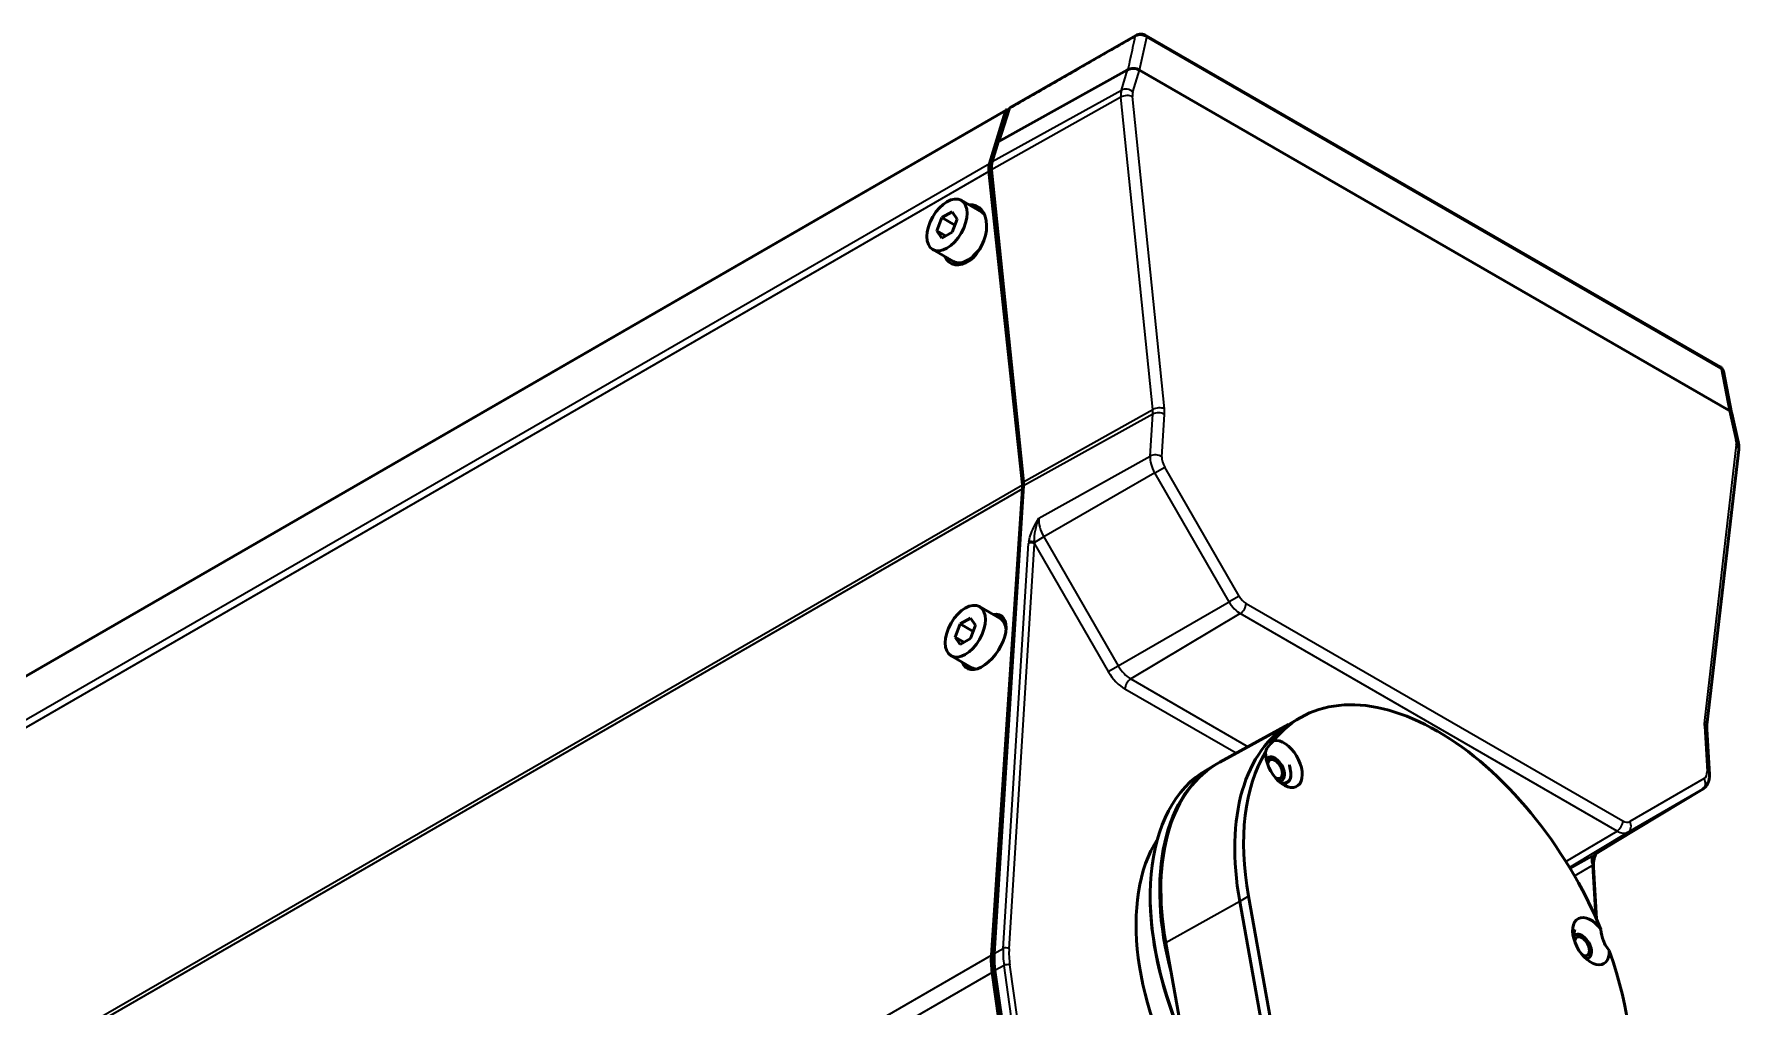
# Model space of a CAD drawing. Header units: millimetres. Extents: x 100 to 5488, y 100 to 4218.
# Drawn here: x 3429.7 to 3633.7, y 1258.9 to 1375.4 of the extents above; entities that cross this region are included whole.
import ezdxf

# ---------------------------------------------------------------- set-up
doc = ezdxf.new("R2010")
doc.units = ezdxf.units.MM
doc.header["$LTSCALE"] = 20
doc.layers.add('Visible (ANSI)', color=7, linetype='Continuous', lineweight=50)
doc.layers.add('Visible Narrow (ANSI)', color=7, linetype='Continuous', lineweight=35)

msp = doc.modelspace()

# ---------------------------------------------------------------- linework, layer by layer
at = {"layer": 'Visible (ANSI)'}
for p, q in [((3546.479, 1366.562), (3561.494, 1375.212)), ((3562.708, 1375.206), (3631.428, 1335.53)), ((3560.522, 1371.085), (3545.029, 1362.46)), ((3632.524, 1330.316), (3561.954, 1371.059)), ((3632.52, 1330.319), (3561.959, 1371.057)), ((2872.822, 977.626), (3545.987, 1366.278)), ((3543.984, 1359.893), (3545.899, 1366.158)), ((3545.094, 1362.496), (3546.334, 1366.376)), ((3546.285, 1366.226), (3546.237, 1366.253)), ((3546.479, 1366.562), (3546.479, 1366.562)), ((3545.029, 1362.46), (3544.311, 1360.112)), ((3547.926, 1321.438), (3543.912, 1358.91)), ((3544.237, 1359.135), (3548.045, 1321.76)), ((3540.603, 1355.469), (3543.078, 1354.04)), ((3538.291, 1353.396), (3537.678, 1351.818)), ((3538.291, 1353.396), (3539.515, 1354.103)), ((3539.844, 1352.499), (3538.291, 1353.396)), ((3540.128, 1353.232), (3539.515, 1354.103)), ((3539.515, 1351.654), (3540.128, 1353.232)), ((3537.678, 1351.818), (3538.291, 1350.947)), ((3538.739, 1351.205), (3537.678, 1351.818)), ((3539.515, 1351.654), (3538.291, 1350.947)), ((3537.203, 1349.58), (3539.678, 1348.151)), ((3631.818, 1335.016), (3632.805, 1330.036)), ((3633.594, 1326.58), (3632.831, 1329.959)), ((3629.845, 1292.686), (3633.653, 1325.664)), ((3544.226, 1265.139), (3547.938, 1320.929)), ((3548.056, 1321.285), (3544.552, 1265.326)), ((3542.795, 1306.847), (3545.27, 1305.418)), ((3540.483, 1304.774), (3539.87, 1303.195)), ((3540.483, 1304.774), (3541.708, 1305.481)), ((3542.036, 1303.877), (3540.483, 1304.774)), ((3542.32, 1304.61), (3541.708, 1305.481)), ((3541.708, 1303.031), (3542.32, 1304.61)), ((3539.87, 1303.195), (3540.483, 1302.324)), ((3540.931, 1302.583), (3539.87, 1303.195)), ((3541.708, 1303.031), (3540.483, 1302.324)), ((3539.395, 1300.958), (3541.87, 1299.529)), ((3580.132, 1292.953), (3581.193, 1293.565)), ((3579.792, 1292.748), (3571.542, 1288.217)), ((3630.149, 1286.771), (3629.833, 1292.182)), ((3571.193, 1288.023), (3570.062, 1287.37)), ((3629.339, 1285.007), (3616.396, 1277.162)), ((3616.62, 1269.487), (3616.26, 1275.669)), ((3563.228, 1272.141), (3563.228, 1272.263)), ((3573.934, 1271.57), (3579.076, 1242.882)), ((3580.137, 1243.494), (3574.994, 1272.183)), ((3565.101, 1266.591), (3568.433, 1248.002)), ((3545.469, 1254.837), (3544.314, 1263.067)), ((3544.643, 1263.281), (3550.535, 1221.292))]:
    msp.add_line(p, q, dxfattribs=at)
for centre, major_axis, ratio, start_param, end_param in [((3562.458, 1374.773), (0.25, 0.433), 0.5773503, 0, 0.0000964), ((3561.247, 1370.651), (1.022, -0.038), 0.5762811, 0.8283941, 2.3817371), ((3546.237, 1365.845), (-0.25, 0.433), 0.5773503, 5.4977871, 6.7771267), ((3546.015, 1358.016), (-1.5, 2.598), 0.5773503, 0.4939414, 0.9164607), ((3546.367, 1358.213), (1.517, -2.628), 0.5773503, 3.635534, 4.0513458), ((3540.97, 1351.332), (1.442, 3.482), 0.6469639, 2.6210181, 6.6335754), ((3541.378, 1351.096), (1.875, 3.248), 0.5773503, 0.1638586, 0.4354824), ((3541.378, 1351.096), (1.7, 2.944), 0.5773503, 6.0740915, 6.2831853), ((3541.378, 1351.096), (-1.875, -3.248), 0.5773503, 5.847703, 6.2428368), ((3541.378, 1351.096), (-1.7, -2.944), 0.5773503, 0, 1.6327784), ((3631.817, 1329.908), (-1.022, 0.038), 0.5762811, 3.2933581, 3.9699867), ((3545.822, 1322.332), (-1.5, 2.598), 0.5773503, 3.8531346, 4.0580534), ((3545.965, 1322.661), (1.483, -2.568), 0.5773503, 0.7157289, 0.9097532), ((3543.32, 1302.618), (-2.068, -3.134), 0.5332704, 5.8795577, 9.8921151), ((3543.57, 1302.474), (1.875, 3.248), 0.5773503, 0.0308839, 0.4354824), ((3543.57, 1302.474), (1.7, 2.944), 0.5773503, 5.5786456, 6.2831853), ((3543.57, 1302.474), (-1.875, -3.248), 0.5773503, 5.847703, 6.1755059), ((3543.57, 1302.474), (-1.7, -2.944), 0.5773503, 0, 0.293607), ((3597.593, 1265.16), (-16.4, 28.406), 0.5773503, 4.4930048, 6.5025694), ((3596.532, 1264.547), (-16.4, 28.406), 0.5773503, 0, 1.012291), ((3597.593, 1265.16), (-16.4, 28.406), 0.5773503, 0.3042163, 1.012291), ((3579.222, 1288.014), (1.55, -2.685), 0.5773503, 3.8686588, 9.2213268), ((3586.562, 1258.791), (-16.5, 28.579), 0.5773503, 0, 1.3763009), ((3587.693, 1259.444), (-16.5, 28.579), 0.5773503, 6.2665571, 7.4169957), ((3587.835, 1259.526), (-16.498, 28.576), 0.5773503, 6.2708424, 7.2954763), ((3578.161, 1287.401), (-0.8, 1.386), 0.5773503, 2.7564941, 6.6682839), ((3578.161, 1287.401), (0.625, -1.083), 0.5773503, 5.5504263, 10.1575369), ((3578.585, 1287.646), (1.05, -1.819), 0.5773503, 5.6865177, 7.4034517), ((3583.927, 1286.709), (-2.949, 5.108), 0.5773503, 1.0248264, 1.1203261), ((3579.646, 1280.619), (2.949, -5.108), 0.5773504, 2.5448488, 2.5846785), ((3582.744, 1256.586), (-15, 25.981), 0.5773503, 0.2892148, 1.5984816), ((3586.421, 1258.709), (16.4, -28.406), 0.5773503, 3.9533098, 4.5224029), ((3615.964, 1266.801), (-1.55, 2.685), 0.5773503, 4.915839, 10.2685304), ((3615.328, 1266.433), (1.05, -1.819), 0.5773503, 3.5921226, 3.8753889), ((3614.903, 1266.188), (-0.8, 1.386), 0.5773503, 2.7564941, 6.6682839), ((3609.986, 1271.664), (2.949, -5.108), 0.5773502, 0.4504534, 0.5459536), ((3614.903, 1266.188), (0.625, -1.083), 0.5773503, 5.5504263, 10.1575369), ((3551.277, 1260.465), (-5, 8.66), 0.5773503, 0.711542, 0.9599311), ((3551.631, 1260.669), (5.017, -8.69), 0.5773503, 3.8573216, 4.1015237), ((3597.593, 1265.16), (16.4, -28.406), 0.5773503, 0.5585054, 1.2665822)]:
    msp.add_ellipse(centre, major_axis=major_axis, ratio=ratio, start_param=start_param, end_param=end_param, dxfattribs=at)
for centre in [(3538.903, 1352.525), (3541.095, 1303.902)]:
    msp.add_ellipse(centre, major_axis=(1.7, 2.944), ratio=0.5773503, dxfattribs=at)
for points, knots in [([(3561.494, 1375.212), (3561.585, 1375.264), (3561.688, 1375.303), (3561.9, 1375.352), (3562.012, 1375.363), (3562.232, 1375.358), (3562.342, 1375.343), (3562.537, 1375.289), (3562.627, 1375.253), (3562.708, 1375.206)], [0, 0, 0, 0, 0.03325834, 0.03325834, 0.06650353, 0.06650353, 0.09917012, 0.09917012, 0.12889654, 0.12889654, 0.12889654, 0.12889654]), ([(3546.475, 1366.559), (3546.462, 1366.552), (3546.449, 1366.543), (3546.424, 1366.522), (3546.412, 1366.51), (3546.391, 1366.486), (3546.381, 1366.473), (3546.364, 1366.446), (3546.356, 1366.432), (3546.343, 1366.404), (3546.338, 1366.39), (3546.334, 1366.376)], [2.36540045, 2.36540045, 2.36540045, 2.36540045, 2.45482299, 2.45482299, 2.55381194, 2.55381194, 2.65280089, 2.65280089, 2.75178984, 2.75178984, 2.85073915, 2.85073915, 2.85073915, 2.85073915]), ([(3631.431, 1335.529), (3631.526, 1335.473), (3631.612, 1335.401), (3631.739, 1335.239), (3631.785, 1335.148), (3631.813, 1335.041), (3631.816, 1335.029), (3631.818, 1335.016)], [0.000332046, 0.000332046, 0.000332046, 0.000332046, 0.035371564, 0.035371564, 0.066734014, 0.066734014, 0.07076891, 0.07076891, 0.07076891, 0.07076891]), ([(3633.594, 1326.58), (3633.608, 1326.52), (3633.62, 1326.46), (3633.64, 1326.339), (3633.648, 1326.279), (3633.66, 1326.157), (3633.665, 1326.096), (3633.669, 1325.973), (3633.669, 1325.912), (3633.664, 1325.788), (3633.66, 1325.726), (3633.653, 1325.664)], [1.27933953, 1.27933953, 1.27933953, 1.27933953, 1.36250189, 1.36250189, 1.44566425, 1.44566425, 1.52882661, 1.52882661, 1.61198896, 1.61198896, 1.69515132, 1.69515132, 1.69515132, 1.69515132]), ([(3629.845, 1292.686), (3629.841, 1292.656), (3629.838, 1292.625), (3629.833, 1292.562), (3629.832, 1292.53), (3629.829, 1292.464), (3629.828, 1292.43), (3629.827, 1292.361), (3629.828, 1292.326), (3629.83, 1292.255), (3629.831, 1292.219), (3629.833, 1292.182)], [1.44644133, 1.44644133, 1.44644133, 1.44644133, 1.48524618, 1.48524618, 1.52405103, 1.52405103, 1.56285588, 1.56285588, 1.60166073, 1.60166073, 1.64046558, 1.64046558, 1.64046558, 1.64046558]), ([(3577.033, 1289.425), (3577.052, 1289.587), (3577.128, 1289.79), (3577.474, 1290.276), (3577.734, 1290.554), (3578.017, 1290.824)], [-1.91898718, -1.91898718, -1.91898718, -1.91898718, -1.77973988, -1.77973988, -1.64579305, -1.64579305, -1.64579305, -1.64579305]), ([(3630.149, 1286.771), (3630.157, 1286.647), (3630.156, 1286.522), (3630.133, 1286.27), (3630.111, 1286.144), (3630.042, 1285.891), (3629.994, 1285.765), (3629.865, 1285.519), (3629.783, 1285.4), (3629.585, 1285.183), (3629.468, 1285.086), (3629.339, 1285.007)], [1.50112707, 1.50112707, 1.50112707, 1.50112707, 1.66967197, 1.66967197, 1.83821687, 1.83821687, 2.00676178, 2.00676178, 2.17530668, 2.17530668, 2.34385158, 2.34385158, 2.34385158, 2.34385158]), ([(3616.54, 1277.249), (3616.475, 1277.053), (3616.418, 1276.856), (3616.303, 1276.37), (3616.258, 1276.076), (3616.256, 1275.817)], [0.02544231, 0.02544231, 0.02544231, 0.02544231, 0.08821501, 0.08821501, 0.18175656, 0.18175656, 0.18175656, 0.18175656]), ([(3617.169, 1268.219), (3617.21, 1267.73), (3617.304, 1267.249), (3617.629, 1266.413), (3617.872, 1266.025), (3618.152, 1265.685)], [-1.90060924, -1.90060924, -1.90060924, -1.90060924, -1.76294705, -1.76294705, -1.62528314, -1.62528314, -1.62528314, -1.62528314])]:
    msp.add_open_spline(points, degree=3, knots=knots, dxfattribs=at)
for points in [[(3616.256, 1275.817), (3616.255, 1275.767), (3616.257, 1275.717), (3616.26, 1275.669)], [(3563.228, 1272.141), (3563.228, 1271.902), (3563.23, 1271.652), (3563.236, 1271.391)]]:
    msp.add_open_spline(points, degree=3, dxfattribs=at)
at = {"layer": 'Visible Narrow (ANSI)'}
for p, q in [((3561.959, 1371.057), (3562.811, 1374.984)), ((3631.532, 1335.308), (3562.811, 1374.984)), ((3559.781, 1368.661), (3560.522, 1371.085)), ((3561.153, 1368.437), (3561.954, 1371.059)), ((3559.716, 1367.805), (3544.237, 1359.135)), ((3544.311, 1360.112), (3559.781, 1368.661)), ((3563.524, 1330.43), (3559.716, 1367.805)), ((3564.92, 1330.528), (3561.112, 1367.903)), ((3545.899, 1366.158), (2872.733, 977.506)), ((3546.389, 1366.441), (3545.138, 1362.521)), ((3543.912, 1358.91), (2870.747, 970.258)), ((2870.818, 971.24), (3543.984, 1359.893)), ((3631.532, 1335.308), (3632.52, 1330.319)), ((3548.045, 1321.76), (3563.524, 1330.43)), ((3632.524, 1330.316), (3633.326, 1326.768)), ((3563.537, 1329.895), (3548.056, 1321.285)), ((3563.221, 1324.848), (3563.537, 1329.895)), ((3564.621, 1324.785), (3564.937, 1329.832)), ((3633.366, 1326.187), (3629.558, 1293.209)), ((3549.886, 1317.432), (3563.221, 1324.848)), ((3563.767, 1322.846), (3550.499, 1315.186)), ((3563.767, 1322.846), (3564.961, 1323.536)), ((3572.673, 1307.42), (3563.767, 1322.846)), ((3573.868, 1308.11), (3564.961, 1323.536)), ((2874.76, 932.785), (3547.926, 1321.438)), ((3547.938, 1320.929), (2874.772, 932.277)), ((3545.638, 1265.93), (3548.673, 1314.408)), ((3546.338, 1265.898), (3549.374, 1314.376)), ((3550.499, 1315.186), (3549.361, 1314.53)), ((3549.374, 1314.376), (3558.211, 1299.07)), ((3550.499, 1315.186), (3559.405, 1299.76)), ((3573.868, 1308.11), (3572.673, 1307.42)), ((3559.405, 1299.76), (3572.673, 1307.42)), ((3574.003, 1306.016), (3560.897, 1298.185)), ((3619.086, 1279.987), (3574.003, 1306.016)), ((3574.698, 1307.234), (3619.781, 1281.205)), ((3558.211, 1299.07), (3559.405, 1299.76)), ((3560.897, 1298.185), (3574.935, 1290.08)), ((3573.498, 1289.291), (3560.202, 1296.968)), ((3629.542, 1292.532), (3629.858, 1287.12)), ((3579.988, 1287.4), (3579.922, 1287.36)), ((3629.517, 1286.265), (3620.611, 1281.123)), ((3616.378, 1277.151), (3629.323, 1284.998)), ((3629.323, 1284.998), (3620.416, 1279.856)), ((3612.969, 1276.332), (3619.086, 1279.987)), ((3620.416, 1279.856), (3613.413, 1275.61)), ((3613.489, 1275.483), (3616.378, 1277.151)), ((3613.997, 1274.621), (3616.114, 1275.844)), ((3616.114, 1275.844), (3616.465, 1269.832)), ((3573.935, 1271.56), (3565.101, 1266.591)), ((3574.994, 1272.183), (3573.934, 1271.57)), ((2871.06, 876.486), (3544.226, 1265.139)), ((3544.552, 1265.326), (3545.638, 1265.93)), ((3544.314, 1263.067), (2871.148, 874.415)), ((3545.728, 1263.89), (3544.643, 1263.281)), ((3551.621, 1221.901), (3545.728, 1263.89)), ((3552.316, 1221.972), (3546.424, 1263.96))]:
    msp.add_line(p, q, dxfattribs=at)
for centre, major_axis, ratio, start_param, end_param in [((3561.744, 1374.779), (-0.25, 0.433), 0.5767151, 0.0001037, 0.5536236), ((3562.458, 1374.773), (0.25, 0.433), 0.5773503, 5.5152404, 6.2831853), ((3561.582, 1366.997), (-1.33, 2.303), 0.5773503, 0.4939414, 0.9097532), ((3560.405, 1367.494), (-0.995, -0.101), 0.5012804, 3.872086, 5.4254291), ((3560.446, 1368.029), (0.956, -0.292), 0.7189016, 0.9801595, 2.5335025), ((3562.277, 1367.399), (-0.83, 1.437), 0.5773503, 0.4939414, 0.9097532), ((3546.524, 1366.315), (-0.191, 0.061), 0.7089343, 5.699023, 6.2830601), ((3631.178, 1335.097), (0.25, 0.433), 0.5773503, 5.5152404, 6.2831853), ((3564.213, 1330.119), (0.995, 0.101), 0.5012804, 0.7304934, 2.2838364), ((3561.18, 1331.445), (-1.67, 2.893), 0.5773503, 3.8573216, 4.0513458), ((3561.875, 1331.846), (-2.17, 3.759), 0.5773503, 3.8573216, 4.0513458), ((3564.23, 1329.424), (-0.998, 0.062), 0.6161407, 3.9643387, 5.5176818), ((3632.202, 1327.027), (0.83, -1.437), 0.5773503, 0.6610432, 1.076855), ((3632.619, 1326.359), (0.975, 0.22), 0.3871009, 0, 0.6766286), ((3632.659, 1325.779), (0.993, -0.115), 0.6445034, 0, 0.8558061), ((3565.096, 1323.614), (-1.33, 2.303), 0.5773503, 0.7157289, 1.5707963), ((3563.914, 1324.377), (0.998, -0.062), 0.6161407, 0.8227461, 2.3760891), ((3565.791, 1324.015), (-0.83, 1.437), 0.5773503, 0.7157289, 1.5707963), ((3551.99, 1316.047), (1.491, -2.583), 0.5773503, 3.8573216, 4.712389), ((3550.545, 1315.445), (1.463, 2.144), 0.5469734, 2.3168019, 2.3983865), ((3549.02, 1314.172), (-0.499, 0.031), 0.6161407, 3.9643387, 5.5176818), ((3549.036, 1314.342), (0.496, -0.065), 0.5683207, 0.9329263, 2.4163754), ((3551.306, 1315.453), (1.092, 2.445), 0.6600088, 2.2281345, 2.293495), ((3574.698, 1308.589), (-0.83, 1.437), 0.5773503, 1.5707963, 2.3561945), ((3574.003, 1308.187), (-1.33, 2.303), 0.5773503, 1.5707963, 2.3561945), ((3573.991, 1306.825), (-0.5, -0.866), 0.5773503, 0.8028515, 2.3561945), ((3560.897, 1300.621), (1.491, -2.583), 0.5773503, 4.712389, 5.4977871), ((3560.202, 1300.22), (1.991, -3.449), 0.5773503, 4.712389, 5.4977871), ((3560.909, 1297.376), (-0.5, -0.866), 0.5773503, 3.9444441, 5.4977871), ((3632.604, 1291.011), (2.17, -3.759), 0.5773503, 3.8026358, 3.9966601), ((3628.835, 1292.124), (0.998, 0.058), 0.5357586, 0, 0.7529079), ((3628.851, 1292.801), (0.993, -0.115), 0.6445034, 0, 0.8558061), ((3578.585, 1287.646), (1.1, -1.905), 0.5773503, 5.6858136, 7.6619813), ((3578.517, 1287.607), (1.052, -1.822), 0.5773503, 0.0571875, 1.1202664), ((3628.81, 1285.857), (0.5, -0.866), 0.8164966, 0.0174533, 1.5707963), ((3628.688, 1287.702), (0.83, -1.437), 0.5773503, 0, 0.8550674), ((3629.151, 1286.712), (0.998, 0.058), 0.5357586, 0, 0.7529079), ((3627.993, 1287.301), (1.33, -2.303), 0.5773503, 0, 0.0123429), ((3619.074, 1280.797), (0.5, 0.866), 0.5773503, 3.9444441, 5.4977871), ((3619.086, 1282.159), (1.33, -2.303), 0.5773503, 5.4977871, 6.2831853), ((3619.781, 1282.56), (0.83, -1.437), 0.5773503, 5.4977871, 6.2831853), ((3619.904, 1280.714), (0.5, -0.866), 0.8164966, 0.0174533, 1.5707963), ((3614.887, 1279.734), (1.491, -2.583), 0.5773503, 0, 0.0123429), ((3616.89, 1276.292), (-0.5, 0.866), 0.8164966, 0.0174533, 1.4641035), ((3617.968, 1276.966), (-1.54, -2.191), 0.484498, 5.4813391, 5.5466793), ((3615.76, 1275.64), (0.499, 0.029), 0.5357586, 0, 0.7529079), ((3615.756, 1275.821), (0.5, -0.004), 0.4865777, 6.2831601, 7.0001436), ((3615.328, 1266.433), (-1.1, 1.905), 0.5773503, 0.1920011, 0.5973717), ((3552.698, 1261.285), (-5.004, 8.668), 0.5773503, 0.7157289, 0.9599311), ((3545.984, 1265.694), (0.499, -0.031), 0.6161407, 0.8227461, 2.3760891), ((3553.045, 1261.485), (-4.754, 8.235), 0.5773503, 0.7157289, 0.9599311), ((3546.07, 1263.756), (-0.495, -0.069), 0.4683232, 3.8537106, 5.4070536)]:
    msp.add_ellipse(centre, major_axis=major_axis, ratio=ratio, start_param=start_param, end_param=end_param, dxfattribs=at)
for points, knots in [([(3562.811, 1374.984), (3562.737, 1375.037), (3562.565, 1375.128), (3562.264, 1375.21), (3561.946, 1375.229), (3561.645, 1375.184), (3561.474, 1375.115), (3561.4, 1375.072)], [0.00000004, 0.00000004, 0.00000004, 0.00000004, 0.2, 0.4, 0.6, 0.8, 1, 1, 1, 1]), ([(3561.4, 1375.072), (3559.74, 1374.117), (3556.415, 1372.206), (3551.411, 1369.328), (3548.065, 1367.404), (3546.389, 1366.441)], [0.00000177, 0.00000177, 0.00000177, 0.00000177, 0.33333333, 0.66666667, 1, 1, 1, 1]), ([(3561.4, 1375.072), (3561.307, 1374.63), (3561.119, 1373.745), (3560.828, 1372.417), (3560.641, 1371.536), (3560.548, 1371.099)], [0, 0, 0, 0, 0.33333333, 0.66666667, 0.99404982, 0.99404982, 0.99404982, 0.99404982]), ([(3546.479, 1366.562), (3546.464, 1366.553), (3546.426, 1366.523), (3546.4, 1366.477), (3546.389, 1366.441)], [0.6143059, 0.6143059, 0.6143059, 0.6143059, 0.75, 1, 1, 1, 1]), ([(3631.818, 1335.016), (3631.816, 1335.026), (3631.801, 1335.087), (3631.73, 1335.195), (3631.606, 1335.275), (3631.532, 1335.308)], [0.56463022, 0.56463022, 0.56463022, 0.56463022, 0.6, 0.8, 0.99997518, 0.99997518, 0.99997518, 0.99997518]), ([(3548.69, 1314.578), (3548.722, 1314.817), (3548.787, 1315.083), (3548.891, 1315.376), (3548.994, 1315.67), (3549.134, 1315.991), (3549.301, 1316.334), (3549.468, 1316.678), (3549.662, 1317.043), (3549.886, 1317.432)], [0, 0, 0, 0, 0.3333333, 0.3333333, 0.3333333, 0.6666667, 0.6666667, 0.6666667, 1, 1, 1, 1]), ([(3549.361, 1314.53), (3549.355, 1314.638), (3549.354, 1314.752), (3549.357, 1314.868), (3549.362, 1315.037), (3549.375, 1315.212), (3549.395, 1315.391), (3549.417, 1315.589), (3549.448, 1315.792), (3549.487, 1315.998), (3549.53, 1316.225), (3549.582, 1316.455), (3549.645, 1316.683), (3549.714, 1316.936), (3549.794, 1317.187), (3549.886, 1317.432)], [0, 0, 0, 0, 0.1289107, 0.1289107, 0.1289107, 0.314783, 0.314783, 0.314783, 0.5204696, 0.5204696, 0.5204696, 0.747965, 0.747965, 0.747965, 1, 1, 1, 1]), ([(3579.922, 1287.36), (3579.922, 1287.36), (3579.922, 1287.36), (3579.874, 1287.547), (3579.864, 1287.728), (3579.875, 1287.906)], [1.609366195, 1.609366195, 1.609366195, 1.609366195, 1.609373375, 1.609373375, 1.671065948, 1.671065948, 1.671065948, 1.671065948]), ([(3616.535, 1277.245), (3616.47, 1277.07), (3616.407, 1276.9), (3616.35, 1276.736), (3616.294, 1276.577), (3616.244, 1276.423), (3616.203, 1276.276), (3616.175, 1276.173), (3616.151, 1276.074), (3616.134, 1275.978)], [0.0982482, 0.0982482, 0.0982482, 0.0982482, 0.44009072, 0.44009072, 0.44009072, 0.77032778, 0.77032778, 0.77032778, 0.99998558, 0.99998558, 0.99998558, 0.99998558])]:
    msp.add_open_spline(points, degree=3, knots=knots, dxfattribs=at)

doc.saveas('drawing.dxf')
